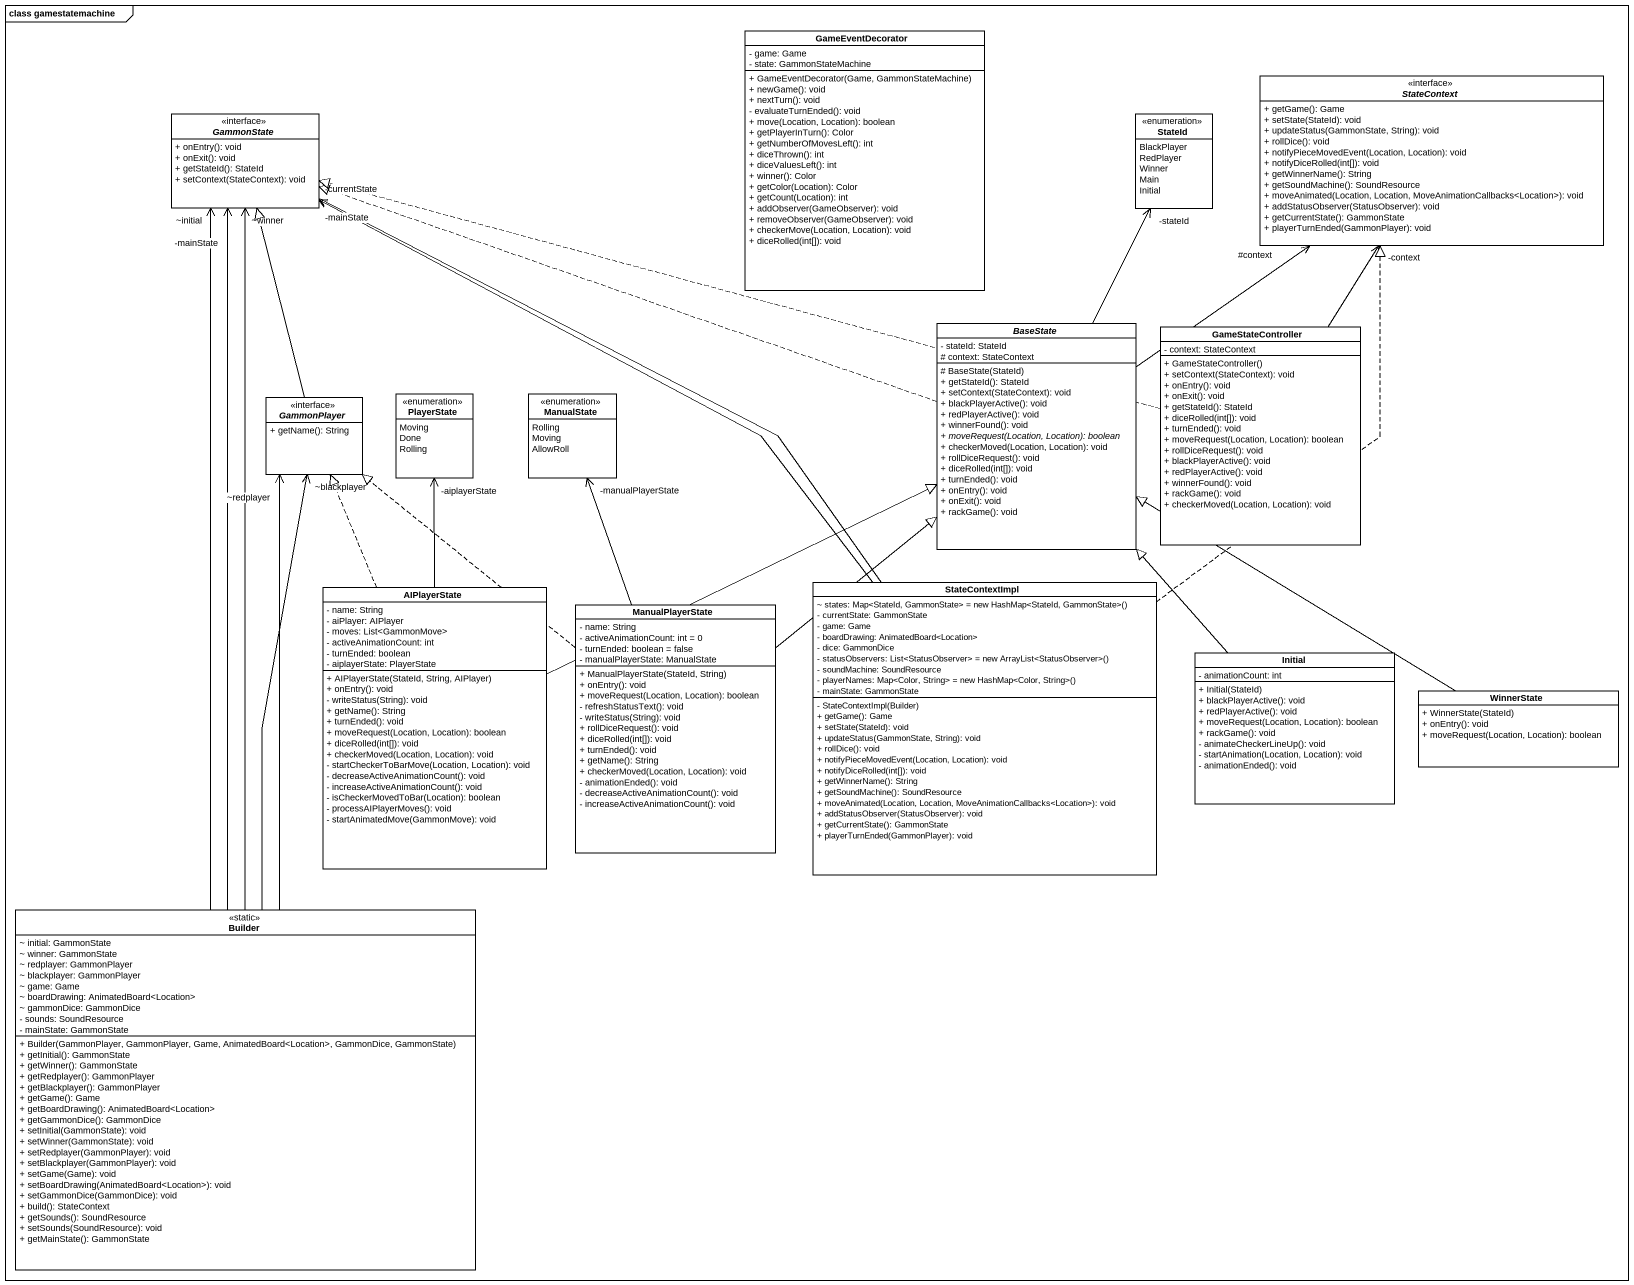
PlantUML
@startuml
mainframe class gamestatemachine
hide circle
hide empty members
skinparam classAttributeIconSize 0
class GameEventDecorator {
  - game: Game
  - state: GammonStateMachine
  + GameEventDecorator(Game, GammonStateMachine)
  + newGame(): void
  + nextTurn(): void
  - evaluateTurnEnded(): void
  + move(Location, Location): boolean
  + getPlayerInTurn(): Color
  + getNumberOfMovesLeft(): int
  + diceThrown(): int
  + diceValuesLeft(): int
  + winner(): Color
  + getColor(Location): Color
  + getCount(Location): int
  + addObserver(GameObserver): void
  + removeObserver(GameObserver): void
  + checkerMove(Location, Location): void
  + diceRolled(int[]): void
}
interface StateContext <<interface>> {
  + getGame(): Game
  + setState(StateId): void
  + updateStatus(GammonState, String): void
  + rollDice(): void
  + notifyPieceMovedEvent(Location, Location): void
  + notifyDiceRolled(int[]): void
  + getWinnerName(): String
  + getSoundMachine(): SoundResource
  + moveAnimated(Location, Location, MoveAnimationCallbacks<Location>): void
  + addStatusObserver(StatusObserver): void
  + getCurrentState(): GammonState
  + playerTurnEnded(GammonPlayer): void
}
interface GammonState <<interface>> {
  + onEntry(): void
  + onExit(): void
  + getStateId(): StateId
  + setContext(StateContext): void
}
enum StateId {
  BlackPlayer
  RedPlayer
  Winner
  Main
  Initial
}
abstract class BaseState {
  - stateId: StateId
  # context: StateContext
  # BaseState(StateId)
  + getStateId(): StateId
  + setContext(StateContext): void
  + blackPlayerActive(): void
  + redPlayerActive(): void
  + winnerFound(): void
  {abstract} + moveRequest(Location, Location): boolean
  + checkerMoved(Location, Location): void
  + rollDiceRequest(): void
  + diceRolled(int[]): void
  + turnEnded(): void
  + onEntry(): void
  + onExit(): void
  + rackGame(): void
}
class GameStateController {
  - context: StateContext
  + GameStateController()
  + setContext(StateContext): void
  + onEntry(): void
  + onExit(): void
  + getStateId(): StateId
  + diceRolled(int[]): void
  + turnEnded(): void
  + moveRequest(Location, Location): boolean
  + rollDiceRequest(): void
  + blackPlayerActive(): void
  + redPlayerActive(): void
  + winnerFound(): void
  + rackGame(): void
  + checkerMoved(Location, Location): void
}
interface GammonPlayer <<interface>> {
  + getName(): String
}
enum PlayerState {
  Moving
  Done
  Rolling
}
enum ManualState {
  Rolling
  Moving
  AllowRoll
}
class AIPlayerState {
  - name: String
  - aiPlayer: AIPlayer
  - moves: List<GammonMove>
  - activeAnimationCount: int
  - turnEnded: boolean
  - aiplayerState: PlayerState
  + AIPlayerState(StateId, String, AIPlayer)
  + onEntry(): void
  - writeStatus(String): void
  + getName(): String
  + turnEnded(): void
  + moveRequest(Location, Location): boolean
  + diceRolled(int[]): void
  + checkerMoved(Location, Location): void
  - startCheckerToBarMove(Location, Location): void
  - decreaseActiveAnimationCount(): void
  - increaseActiveAnimationCount(): void
  - isCheckerMovedToBar(Location): boolean
  - processAIPlayerMoves(): void
  - startAnimatedMove(GammonMove): void
}
class ManualPlayerState {
  - name: String
  - activeAnimationCount: int = 0
  - turnEnded: boolean = false
  - manualPlayerState: ManualState
  + ManualPlayerState(StateId, String)
  + onEntry(): void
  + moveRequest(Location, Location): boolean
  - refreshStatusText(): void
  - writeStatus(String): void
  + rollDiceRequest(): void
  + diceRolled(int[]): void
  + turnEnded(): void
  + getName(): String
  + checkerMoved(Location, Location): void
  - animationEnded(): void
  - decreaseActiveAnimationCount(): void
  - increaseActiveAnimationCount(): void
}
class StateContextImpl {
  {field} ~ states: Map<StateId, GammonState> = new HashMap<StateId, GammonState>()
  - currentState: GammonState
  - game: Game
  - boardDrawing: AnimatedBoard<Location>
  - dice: GammonDice
  {field} - statusObservers: List<StatusObserver> = new ArrayList<StatusObserver>()
  - soundMachine: SoundResource
  {field} - playerNames: Map~<Color, String> = new HashMap~<Color, String>()
  - mainState: GammonState
  - StateContextImpl(Builder)
  + getGame(): Game
  + setState(StateId): void
  + updateStatus(GammonState, String): void
  + rollDice(): void
  + notifyPieceMovedEvent(Location, Location): void
  + notifyDiceRolled(int[]): void
  + getWinnerName(): String
  + getSoundMachine(): SoundResource
  + moveAnimated(Location, Location, MoveAnimationCallbacks<Location>): void
  + addStatusObserver(StatusObserver): void
  + getCurrentState(): GammonState
  + playerTurnEnded(GammonPlayer): void
}
class Initial {
  - animationCount: int
  + Initial(StateId)
  + blackPlayerActive(): void
  + redPlayerActive(): void
  + moveRequest(Location, Location): boolean
  + rackGame(): void
  - animateCheckerLineUp(): void
  - startAnimation(Location, Location): void
  - animationEnded(): void
}
class WinnerState {
  + WinnerState(StateId)
  + onEntry(): void
  + moveRequest(Location, Location): boolean
}
class Builder <<static>> {
  ~ initial: GammonState
  ~ winner: GammonState
  ~ redplayer: GammonPlayer
  ~ blackplayer: GammonPlayer
  ~ game: Game
  ~ boardDrawing: AnimatedBoard<Location>
  ~ gammonDice: GammonDice
  - sounds: SoundResource
  - mainState: GammonState
  + Builder(GammonPlayer, GammonPlayer, Game, AnimatedBoard<Location>, GammonDice, GammonState)
  + getInitial(): GammonState
  + getWinner(): GammonState
  + getRedplayer(): GammonPlayer
  + getBlackplayer(): GammonPlayer
  + getGame(): Game
  + getBoardDrawing(): AnimatedBoard<Location>
  + getGammonDice(): GammonDice
  + setInitial(GammonState): void
  + setWinner(GammonState): void
  + setRedplayer(GammonPlayer): void
  + setBlackplayer(GammonPlayer): void
  + setGame(Game): void
  + setBoardDrawing(AnimatedBoard<Location>): void
  + setGammonDice(GammonDice): void
  + build(): StateContext
  + getSounds(): SoundResource
  + setSounds(SoundResource): void
  + getMainState(): GammonState
}
BaseState -up-> "#context" StateContext
BaseState .left.|> GammonState
BaseState -up-> "-stateId" StateId
GameStateController -up-> "-context" StateContext
GameStateController .left.|> GammonState
GammonPlayer -up-|> GammonState
AIPlayerState -right-|> BaseState
AIPlayerState .up.|> GammonPlayer
AIPlayerState -up-> "-aiplayerState" PlayerState
ManualPlayerState -up-|> BaseState
ManualPlayerState .up.|> GammonPlayer
ManualPlayerState -up-> "-manualPlayerState" ManualState
StateContextImpl .up.|> StateContext
StateContextImpl -up-> "-currentState" GammonState
StateContextImpl -up-> "-mainState" GammonState
Initial -up-|> BaseState
WinnerState -up-|> BaseState
Builder -up-> "~initial" GammonState
Builder -up-> "-mainState" GammonState
Builder -up-> "~winner" GammonState
Builder -up-> "~blackplayer" GammonPlayer
Builder -up-> "~redplayer" GammonPlayer
@enduml
